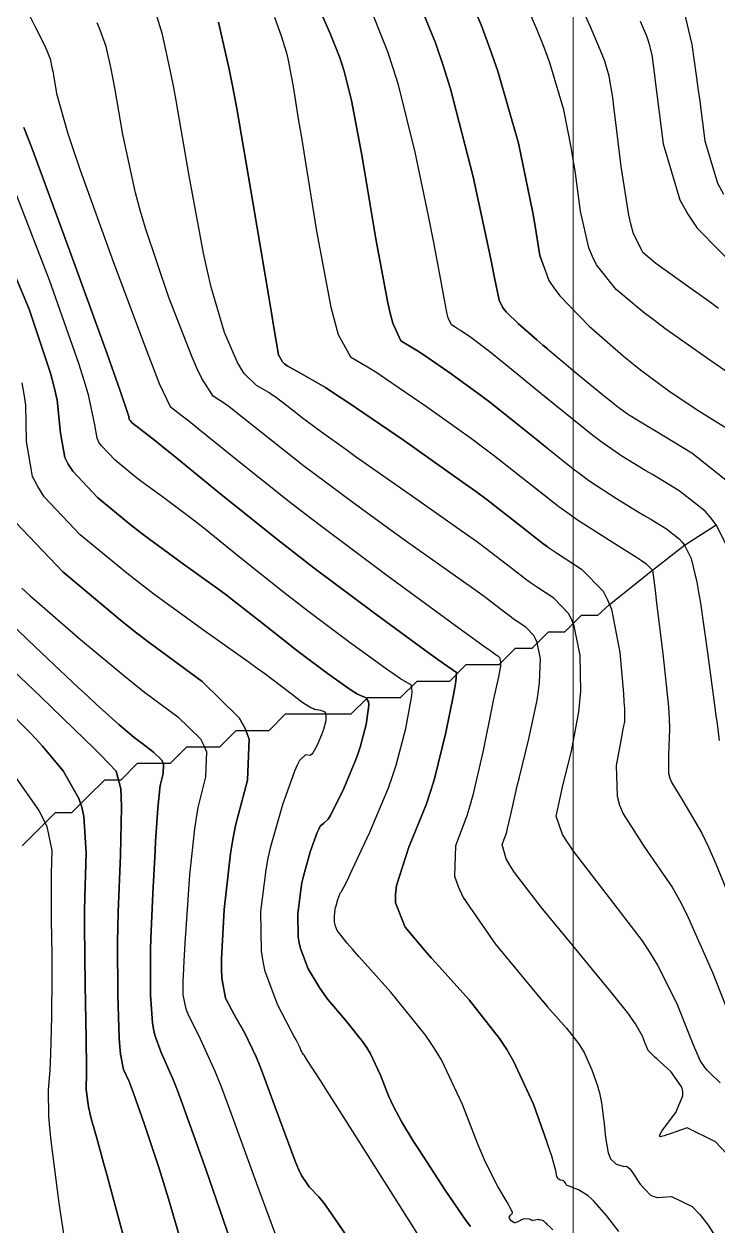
# Model space of a CAD drawing. Header units: metres. Extents: x 837117 to 838477, y 1189012 to 1191015.
# Drawn here: x 837843.1 to 837885.3, y 1189709.1 to 1189782.2 of the extents above; entities that cross this region are included whole.
import ezdxf

# ---------------------------------------------------------------- set-up
doc = ezdxf.new("R2010")
doc.units = ezdxf.units.M
doc.header["$LTSCALE"] = 0.3
doc.layers.add('COORD', color=7, linetype='Continuous', lineweight=20)
doc.layers.add('DRENAJE', color=5, linetype='Continuous', lineweight=25)
doc.layers.add('COTAS 10', color=1, linetype='Continuous')
doc.layers.add('COTAS INT', color=252, linetype='Continuous')

msp = doc.modelspace()

# ---------------------------------------------------------------- linework, layer by layer
at = {"layer": 'COORD'}
msp.add_line((837876.514, 1189013.872), (837876.514, 1191013.872), dxfattribs=at)
at = {"layer": 'COTAS 10'}
for points, elevation in [([(837874.923, 1189766.937), (837874.479, 1189768.141), (837874.181, 1189770.044), (837874.051, 1189770.746), (837873.9, 1189771.524), (837873.183, 1189774.969), (837871.936, 1189779.357), (837871.451, 1189780.731), (837870.905, 1189782.173), (837868.427, 1189787.955)], 1780), ([(837868.427, 1189787.955), (837870.905, 1189782.173), (837871.451, 1189780.731), (837871.936, 1189779.357), (837873.183, 1189774.969), (837873.9, 1189771.524), (837874.051, 1189770.746), (837874.181, 1189770.044), (837874.479, 1189768.141), (837875.039, 1189766.624), (837875.334, 1189766.166), (837875.69, 1189765.691), (837877.482, 1189763.836), (837879.558, 1189762.04), (837880.093, 1189761.602), (837880.611, 1189761.19), (837882.336, 1189759.916), (837883.999, 1189758.804), (837884.478, 1189758.494), (837884.964, 1189758.183), (837886.785, 1189757.051)], 1780), ([(837854.947, 1189782.328), (837855.585, 1189779.478), (837855.804, 1189778.352), (837856.042, 1189777.08), (837857.053, 1189771.272), (837857.977, 1189765.752), (837858.159, 1189764.663), (837858.309, 1189763.764), (837858.585, 1189762.102), (837858.826, 1189761.678), (837858.954, 1189761.56), (837859.108, 1189761.441), (837859.886, 1189761.007), (837861.439, 1189760.106), (837862.082, 1189759.692), (837862.818, 1189759.208), (837866.245, 1189756.866), (837869.765, 1189754.377), (837870.56, 1189753.8), (837871.277, 1189753.272), (837873.216, 1189751.77), (837874.669, 1189750.635), (837875.081, 1189750.338), (837875.495, 1189750.049), (837877.024, 1189749.068), (837878.327, 1189747.723), (837878.6, 1189747.205), (837878.833, 1189746.623), (837879.358, 1189743.997), (837879.567, 1189741.503), (837879.601, 1189741.006), (837879.626, 1189740.592), (837879.629, 1189739.794), (837879.512, 1189739.232), (837879.461, 1189738.967), (837879.401, 1189738.654), (837879.117, 1189737.13), (837879.178, 1189735.253), (837879.335, 1189734.718), (837879.554, 1189734.176), (837880.854, 1189732.162), (837882.523, 1189729.733), (837882.975, 1189728.929), (837883.422, 1189728.068), (837884.999, 1189724.484), (837886.307, 1189721.179)], 1770), ([(837874.923, 1189750.452), (837874.669, 1189750.635), (837873.216, 1189751.77), (837871.277, 1189753.272), (837870.56, 1189753.8), (837869.765, 1189754.377), (837866.245, 1189756.866), (837862.818, 1189759.208), (837862.082, 1189759.692), (837861.439, 1189760.106), (837859.886, 1189761.007), (837859.108, 1189761.441), (837858.954, 1189761.56), (837858.826, 1189761.678), (837858.585, 1189762.102), (837858.309, 1189763.764), (837858.159, 1189764.663), (837857.977, 1189765.752), (837857.053, 1189771.272), (837856.042, 1189777.08), (837855.804, 1189778.352), (837855.585, 1189779.478), (837854.947, 1189782.328)], 1770), ([(837874.923, 1189709.225), (837874.712, 1189709.428), (837874.486, 1189709.494), (837874.429, 1189709.501), (837874.374, 1189709.504), (837874.197, 1189709.477), (837874.061, 1189709.442), (837874.032, 1189709.44), (837874.008, 1189709.441), (837873.953, 1189709.475), (837873.892, 1189709.52), (837873.864, 1189709.529), (837873.831, 1189709.536), (837873.672, 1189709.551), (837873.479, 1189709.528), (837873.426, 1189709.512), (837873.372, 1189709.492), (837873.176, 1189709.385), (837872.989, 1189709.311), (837872.94, 1189709.311), (837872.893, 1189709.321), (837872.733, 1189709.43), (837872.635, 1189709.586), (837872.627, 1189709.624), (837872.626, 1189709.66), (837872.693, 1189709.773), (837872.786, 1189709.861), (837872.803, 1189709.882), (837872.816, 1189709.9), (837872.828, 1189709.954), (837872.683, 1189710.22), (837872.596, 1189710.373), (837872.489, 1189710.559), (837871.933, 1189711.519), (837871.183, 1189713.005), (837870.953, 1189713.524), (837870.713, 1189714.089), (837869.77, 1189716.515), (837868.492, 1189719.222), (837868.042, 1189719.964), (837867.55, 1189720.703), (837865.427, 1189723.343), (837863.469, 1189725.509), (837863.082, 1189725.949), (837862.761, 1189726.32), (837862.162, 1189727.083), (837862.038, 1189727.41), (837862.016, 1189727.506), (837862.001, 1189727.604), (837861.993, 1189727.978), (837862.042, 1189728.369), (837862.063, 1189728.478), (837862.087, 1189728.587), (837862.198, 1189728.984), (837862.312, 1189729.298), (837862.337, 1189729.355), (837862.359, 1189729.4), (837862.416, 1189729.452), (837862.703, 1189729.986), (837862.87, 1189730.334), (837863.076, 1189730.769), (837864.135, 1189733.064), (837865.269, 1189735.77), (837865.522, 1189736.466), (837865.747, 1189737.137), (837866.341, 1189739.365), (837866.646, 1189741.033), (837866.691, 1189741.351), (837866.718, 1189741.607), (837866.669, 1189742.011), (837866.011, 1189742.396), (837865.654, 1189742.64), (837865.22, 1189742.943), (837863.023, 1189744.532), (837860.357, 1189746.529), (837859.629, 1189747.09), (837858.905, 1189747.653), (837856.325, 1189749.717), (837854.036, 1189751.558), (837853.496, 1189751.982), (837852.996, 1189752.369), (837851.528, 1189753.457), (837850.353, 1189754.313), (837850.039, 1189754.554), (837849.729, 1189754.797), (837848.648, 1189755.686), (837847.818, 1189756.564), (837847.666, 1189756.799), (837847.549, 1189757.031), (837847.406, 1189757.837), (837847.034, 1189759.664), (837846.771, 1189760.538), (837846.439, 1189761.573), (837844.663, 1189766.64), (837842.642, 1189771.823)], 1760), ([(837875.276, 1189708.887), (837874.712, 1189709.428), (837874.486, 1189709.494), (837874.429, 1189709.501), (837874.374, 1189709.504), (837874.197, 1189709.477), (837874.061, 1189709.442), (837874.032, 1189709.44), (837874.008, 1189709.441), (837873.953, 1189709.475), (837873.892, 1189709.52), (837873.864, 1189709.529), (837873.831, 1189709.536), (837873.672, 1189709.551), (837873.479, 1189709.528), (837873.426, 1189709.512), (837873.372, 1189709.492), (837873.176, 1189709.385), (837872.989, 1189709.311), (837872.94, 1189709.311), (837872.893, 1189709.321), (837872.733, 1189709.43), (837872.635, 1189709.586), (837872.627, 1189709.624), (837872.626, 1189709.66), (837872.693, 1189709.773), (837872.786, 1189709.861), (837872.803, 1189709.882), (837872.816, 1189709.9), (837872.828, 1189709.954), (837872.683, 1189710.22), (837872.596, 1189710.373), (837872.489, 1189710.559), (837871.933, 1189711.519), (837871.183, 1189713.005), (837870.953, 1189713.524), (837870.713, 1189714.089), (837869.77, 1189716.515), (837868.492, 1189719.222), (837868.042, 1189719.964), (837867.55, 1189720.703), (837865.427, 1189723.343), (837863.469, 1189725.509), (837863.082, 1189725.949), (837862.761, 1189726.32), (837862.162, 1189727.083), (837862.038, 1189727.41), (837862.016, 1189727.506), (837862.001, 1189727.604), (837861.993, 1189727.978), (837862.042, 1189728.369), (837862.063, 1189728.478), (837862.087, 1189728.587), (837862.198, 1189728.984), (837862.312, 1189729.298), (837862.337, 1189729.355), (837862.359, 1189729.4), (837862.416, 1189729.452), (837862.703, 1189729.986), (837862.87, 1189730.334), (837863.076, 1189730.769), (837864.135, 1189733.064), (837865.269, 1189735.77), (837865.522, 1189736.466), (837865.747, 1189737.137), (837866.341, 1189739.365), (837866.646, 1189741.033), (837866.691, 1189741.351), (837866.718, 1189741.607), (837866.669, 1189742.011), (837866.011, 1189742.396), (837865.654, 1189742.64), (837865.22, 1189742.943), (837863.023, 1189744.532), (837860.357, 1189746.529), (837859.629, 1189747.09), (837858.905, 1189747.653), (837856.325, 1189749.717), (837854.036, 1189751.558), (837853.496, 1189751.982), (837852.996, 1189752.369), (837851.528, 1189753.457), (837850.353, 1189754.313), (837850.039, 1189754.554), (837849.729, 1189754.797), (837848.648, 1189755.686), (837847.818, 1189756.564), (837847.666, 1189756.799), (837847.549, 1189757.031), (837847.406, 1189757.837), (837847.034, 1189759.664), (837846.771, 1189760.538), (837846.439, 1189761.573), (837844.663, 1189766.64), (837842.642, 1189771.823)], 1760), ([(837841.168, 1189746.829), (837843.815, 1189744.318), (837846.401, 1189741.872), (837846.98, 1189741.331), (837847.5, 1189740.851), (837848.882, 1189739.61), (837849.809, 1189738.835), (837850.042, 1189738.648), (837850.265, 1189738.473), (837850.983, 1189737.939), (837851.47, 1189737.463), (837851.547, 1189737.324), (837851.6, 1189737.183), (837851.58, 1189736.647), (837851.416, 1189735.985), (837851.377, 1189735.763), (837851.342, 1189735.525), (837851.239, 1189734.528), (837851.143, 1189733.061), (837851.111, 1189732.527), (837851.078, 1189731.937), (837850.94, 1189729.345), (837850.825, 1189726.6), (837850.806, 1189725.914), (837850.793, 1189725.259), (837850.791, 1189723.162), (837850.913, 1189721.478), (837850.978, 1189721.085), (837851.056, 1189720.723), (837851.448, 1189719.678), (837852.16, 1189718.069), (837852.439, 1189717.352), (837852.754, 1189716.517), (837854.19, 1189712.517), (837855.647, 1189708.28)], 1750), ([(837855.647, 1189708.28), (837854.19, 1189712.517), (837852.754, 1189716.517), (837852.439, 1189717.352), (837852.16, 1189718.069), (837851.448, 1189719.678), (837851.056, 1189720.723), (837850.978, 1189721.085), (837850.913, 1189721.478), (837850.791, 1189723.162), (837850.793, 1189725.259), (837850.806, 1189725.914), (837850.825, 1189726.6), (837850.94, 1189729.345), (837851.078, 1189731.937), (837851.111, 1189732.527), (837851.143, 1189733.061), (837851.239, 1189734.528), (837851.342, 1189735.525), (837851.377, 1189735.763), (837851.416, 1189735.985), (837851.58, 1189736.647), (837851.6, 1189737.183), (837851.547, 1189737.324), (837851.47, 1189737.463), (837850.983, 1189737.939), (837850.265, 1189738.473), (837850.042, 1189738.648), (837849.809, 1189738.835), (837848.882, 1189739.61), (837847.5, 1189740.851), (837846.98, 1189741.331), (837846.401, 1189741.872), (837843.815, 1189744.318), (837841.168, 1189746.829)], 1750)]:
    msp.add_lwpolyline(points, dxfattribs=dict(at, elevation=elevation))
at = {"layer": 'COTAS INT'}
for points, elevation in [([(837874.923, 1189762.481), (837874.674, 1189762.692), (837874.293, 1189763.017), (837873.189, 1189763.981), (837872.464, 1189764.69), (837872.323, 1189764.855), (837872.207, 1189765.005), (837872.001, 1189765.433), (837871.735, 1189766.788), (837871.581, 1189767.523), (837871.393, 1189768.414), (837870.423, 1189772.932), (837869.048, 1189778.281), (837868.603, 1189779.696), (837868.131, 1189781.082), (837866.198, 1189785.851)], 1778), ([(837866.198, 1189785.851), (837868.131, 1189781.082), (837868.603, 1189779.696), (837869.048, 1189778.281), (837870.423, 1189772.932), (837871.393, 1189768.414), (837871.581, 1189767.523), (837871.735, 1189766.788), (837872.001, 1189765.433), (837872.207, 1189765.005), (837872.323, 1189764.855), (837872.464, 1189764.69), (837873.189, 1189763.981), (837874.293, 1189763.017), (837874.674, 1189762.692), (837875.088, 1189762.341), (837876.852, 1189760.867), (837878.508, 1189759.51), (837878.854, 1189759.234), (837879.15, 1189759), (837879.809, 1189758.516), (837880.616, 1189758.027), (837881.005, 1189757.791), (837881.466, 1189757.511), (837883.729, 1189756.134), (837886.111, 1189754.251)], 1778), ([(837874.923, 1189780.304), (837874.722, 1189780.848), (837874.305, 1189781.904), (837872.352, 1189786.384)], 1782), ([(837887.412, 1189759.994), (837884.826, 1189761.78), (837882.095, 1189763.71), (837881.452, 1189764.187), (837880.859, 1189764.64), (837879.126, 1189766.068), (837877.935, 1189767.572), (837877.683, 1189768.072), (837877.465, 1189768.608), (837876.957, 1189770.848), (837876.627, 1189773.3), (837876.52, 1189773.969), (837876.407, 1189774.635), (837875.943, 1189777.006), (837875.084, 1189779.87), (837874.722, 1189780.848), (837874.305, 1189781.904), (837872.352, 1189786.384)], 1782), ([(837885.353, 1189764.913), (837884.868, 1189765.275), (837883.329, 1189766.375), (837882.103, 1189767.242), (837881.815, 1189767.456), (837881.548, 1189767.659), (837880.77, 1189768.301), (837880.18, 1189769.452), (837880.032, 1189769.978), (837879.89, 1189770.592), (837879.435, 1189773.556), (837879.073, 1189776.555), (837878.989, 1189777.192), (837878.914, 1189777.745), (837878.703, 1189779.043), (837878.428, 1189779.959), (837878.312, 1189780.271), (837878.179, 1189780.609), (837877.555, 1189782.041), (837876.44, 1189784.52)], 1784), ([(837874.923, 1189759.44), (837874.772, 1189759.563), (837872.408, 1189761.502), (837871.893, 1189761.917), (837871.437, 1189762.279), (837870.295, 1189763.146), (837869.658, 1189763.581), (837869.521, 1189763.671), (837869.402, 1189763.748), (837869.113, 1189763.916), (837868.911, 1189764.353), (837868.846, 1189764.599), (837868.777, 1189764.901), (837868.495, 1189766.442), (837868.063, 1189768.822), (837867.899, 1189769.651), (837867.717, 1189770.555), (837866.899, 1189774.433), (837865.876, 1189778.513), (837865.565, 1189779.545), (837865.241, 1189780.533), (837863.968, 1189783.746)], 1776), ([(837886.059, 1189750.076), (837885.202, 1189751.771), (837884.884, 1189752.189), (837884.53, 1189752.584), (837882.959, 1189753.826), (837881.329, 1189754.817), (837880.939, 1189755.053), (837880.574, 1189755.274), (837879.476, 1189755.936), (837878.191, 1189756.831), (837877.709, 1189757.198), (837877.171, 1189757.617), (837874.772, 1189759.563), (837872.408, 1189761.502), (837871.893, 1189761.917), (837871.437, 1189762.279), (837870.295, 1189763.146), (837869.658, 1189763.581), (837869.521, 1189763.671), (837869.402, 1189763.748), (837869.113, 1189763.916), (837868.911, 1189764.353), (837868.846, 1189764.599), (837868.777, 1189764.901), (837868.495, 1189766.442), (837868.063, 1189768.822), (837867.899, 1189769.651), (837867.717, 1189770.555), (837866.899, 1189774.433), (837865.876, 1189778.513), (837865.565, 1189779.545), (837865.241, 1189780.533), (837863.968, 1189783.746)], 1776), ([(837843.286, 1189783.067), (837843.81, 1189782.017), (837844.309, 1189781.016), (837844.413, 1189780.797), (837844.501, 1189780.601), (837844.692, 1189780.102), (837844.809, 1189779.574), (837844.85, 1189779.36), (837844.895, 1189779.117), (837845.09, 1189777.996), (837845.754, 1189775.62), (837846.094, 1189774.587), (837846.503, 1189773.39), (837848.546, 1189767.709), (837850.588, 1189762.264), (837850.995, 1189761.215), (837851.334, 1189760.365), (837851.99, 1189758.956), (837852.734, 1189758.396), (837853.129, 1189758.083), (837853.606, 1189757.701), (837856.011, 1189755.748), (837859.206, 1189753.208), (837860.181, 1189752.455), (837861.195, 1189751.681), (837865.183, 1189748.707), (837868.667, 1189746.153), (837869.363, 1189745.644), (837869.943, 1189745.221), (837871.066, 1189744.408), (837871.378, 1189744.188), (837871.446, 1189744.139), (837871.506, 1189744.095), (837871.659, 1189743.977), (837871.763, 1189743.897), (837871.792, 1189743.875), (837871.822, 1189743.855), (837871.931, 1189743.785), (837872.023, 1189743.689), (837872.043, 1189743.652), (837872.059, 1189743.611), (837872.097, 1189743.424), (837872.088, 1189743.152), (837872.076, 1189743.058), (837872.059, 1189742.955), (837871.964, 1189742.512), (837871.746, 1189741.524), (837871.652, 1189741.076), (837871.543, 1189740.554), (837871.03, 1189738.039), (837870.404, 1189735.321), (837870.224, 1189734.67), (837870.041, 1189734.063), (837869.357, 1189732.24), (837869.299, 1189730.392), (837869.51, 1189729.77), (837869.819, 1189729.099), (837871.759, 1189726.28), (837873.996, 1189723.586), (837874.493, 1189722.995), (837874.923, 1189722.488)], 1764), ([(837843.286, 1189783.067), (837843.81, 1189782.017), (837844.309, 1189781.016), (837844.413, 1189780.797), (837844.501, 1189780.601), (837844.692, 1189780.102), (837844.809, 1189779.574), (837844.85, 1189779.36), (837844.895, 1189779.117), (837845.09, 1189777.996), (837845.754, 1189775.62), (837846.094, 1189774.587), (837846.503, 1189773.39), (837848.546, 1189767.709), (837850.588, 1189762.264), (837850.995, 1189761.215), (837851.334, 1189760.365), (837851.99, 1189758.956), (837852.734, 1189758.396), (837853.129, 1189758.083), (837853.606, 1189757.701), (837856.011, 1189755.748), (837859.206, 1189753.208), (837860.181, 1189752.455), (837861.195, 1189751.681), (837865.183, 1189748.707), (837868.667, 1189746.153), (837869.363, 1189745.644), (837869.943, 1189745.221), (837871.066, 1189744.408), (837871.378, 1189744.188), (837871.446, 1189744.139), (837871.506, 1189744.095), (837871.659, 1189743.977), (837871.763, 1189743.897), (837871.792, 1189743.875), (837871.822, 1189743.855), (837871.931, 1189743.785), (837872.023, 1189743.689), (837872.043, 1189743.652), (837872.059, 1189743.611), (837872.097, 1189743.424), (837872.088, 1189743.152), (837872.076, 1189743.058), (837872.059, 1189742.955), (837871.964, 1189742.512), (837871.746, 1189741.524), (837871.652, 1189741.076), (837871.543, 1189740.554), (837871.03, 1189738.039), (837870.404, 1189735.321), (837870.224, 1189734.67), (837870.041, 1189734.063), (837869.357, 1189732.24), (837869.299, 1189730.392), (837869.51, 1189729.77), (837869.819, 1189729.099), (837871.759, 1189726.28), (837873.996, 1189723.586), (837874.493, 1189722.995), (837874.937, 1189722.472), (837876.1, 1189721.14), (837876.835, 1189720.21), (837877.01, 1189719.939), (837877.172, 1189719.663), (837877.653, 1189718.616), (837877.987, 1189717.648), (837878.056, 1189717.42), (837878.115, 1189717.21), (837878.243, 1189716.6), (837878.317, 1189715.978), (837878.341, 1189715.761), (837878.367, 1189715.524), (837878.473, 1189714.508), (837878.645, 1189713.562), (837878.711, 1189713.37), (837878.787, 1189713.207), (837879.127, 1189712.873), (837879.463, 1189712.77), (837879.534, 1189712.754), (837879.597, 1189712.744), (837879.747, 1189712.751), (837879.93, 1189712.61), (837880.014, 1189712.506), (837880.112, 1189712.373), (837880.585, 1189711.66), (837881.222, 1189711), (837881.424, 1189710.902), (837881.637, 1189710.84), (837882.498, 1189710.919), (837883.748, 1189710.305), (837884.206, 1189709.806), (837884.714, 1189709.165), (837886.951, 1189705.661)], 1764), ([(837883.243, 1189783.031), (837883.726, 1189780.982), (837884.018, 1189778.947), (837884.103, 1189778.324), (837884.189, 1189777.676), (837884.516, 1189775.123), (837885.285, 1189772.542), (837885.651, 1189771.877)], 1788), ([(837874.923, 1189728.071), (837874.567, 1189728.503), (837872.941, 1189730.621), (837872.65, 1189731.066), (837872.427, 1189731.451), (837872.198, 1189732.329), (837872.411, 1189732.899), (837872.469, 1189733.089), (837872.525, 1189733.293), (837872.721, 1189734.143), (837873.003, 1189735.42), (837873.114, 1189735.892), (837873.239, 1189736.416), (837873.807, 1189738.74), (837874.318, 1189741.106), (837874.407, 1189741.657), (837874.472, 1189742.163), (837874.517, 1189743.615), (837874.317, 1189744.615), (837874.228, 1189744.836), (837874.125, 1189745.034), (837873.628, 1189745.546), (837873.046, 1189745.92), (837872.888, 1189746.03), (837872.732, 1189746.143), (837872.178, 1189746.575), (837871.36, 1189747.202), (837871.037, 1189747.439), (837870.672, 1189747.702), (837869.004, 1189748.877), (837866.931, 1189750.34), (837866.311, 1189750.784), (837865.67, 1189751.245), (837863.19, 1189753.05), (837860.735, 1189754.881), (837860.111, 1189755.357), (837859.512, 1189755.82), (837857.545, 1189757.384), (837855.997, 1189758.622), (837855.66, 1189758.88), (837855.363, 1189759.101), (837854.622, 1189759.595), (837853.916, 1189760.668), (837853.64, 1189761.255), (837853.33, 1189761.967), (837851.921, 1189765.583), (837850.497, 1189769.801), (837850.177, 1189770.893), (837849.889, 1189771.951), (837849.121, 1189775.497), (837848.627, 1189778.343), (837848.512, 1189778.96), (837848.408, 1189779.502), (837848.11, 1189780.844), (837847.725, 1189781.916), (837847.565, 1189782.289)], 1766), ([(837885.809, 1189713.542), (837885.176, 1189714.231), (837883.449, 1189715.078), (837882.413, 1189714.728), (837882.214, 1189714.662), (837882.054, 1189714.61), (837881.798, 1189714.531), (837881.792, 1189714.538), (837881.791, 1189714.539), (837881.789, 1189714.54), (837881.784, 1189714.54), (837881.779, 1189714.551), (837881.777, 1189714.56), (837881.775, 1189714.57), (837881.768, 1189714.626), (837881.914, 1189714.883), (837882.009, 1189715.021), (837882.128, 1189715.187), (837882.753, 1189716.026), (837883.179, 1189717.03), (837883.172, 1189717.301), (837883.112, 1189717.568), (837882.443, 1189718.503), (837881.612, 1189719.257), (837881.449, 1189719.409), (837881.316, 1189719.537), (837881.076, 1189719.794), (837880.993, 1189719.984), (837880.957, 1189720.07), (837880.917, 1189720.17), (837880.726, 1189720.652), (837880.298, 1189721.413), (837880.108, 1189721.69), (837879.887, 1189721.996), (837878.828, 1189723.338), (837877.406, 1189725.06), (837876.482, 1189726.18), (837874.567, 1189728.503), (837872.941, 1189730.621), (837872.65, 1189731.066), (837872.427, 1189731.451), (837872.198, 1189732.329), (837872.411, 1189732.899), (837872.469, 1189733.089), (837872.525, 1189733.293), (837872.721, 1189734.143), (837873.003, 1189735.42), (837873.114, 1189735.892), (837873.239, 1189736.416), (837873.807, 1189738.74), (837874.318, 1189741.106), (837874.407, 1189741.657), (837874.472, 1189742.163), (837874.517, 1189743.615), (837874.317, 1189744.615), (837874.228, 1189744.836), (837874.125, 1189745.034), (837873.628, 1189745.546), (837873.046, 1189745.92), (837872.888, 1189746.03), (837872.732, 1189746.143), (837872.178, 1189746.575), (837871.36, 1189747.202), (837871.037, 1189747.439), (837870.672, 1189747.702), (837869.004, 1189748.877), (837866.931, 1189750.34), (837866.311, 1189750.784), (837865.67, 1189751.245), (837863.19, 1189753.05), (837860.735, 1189754.881), (837860.111, 1189755.357), (837859.512, 1189755.82), (837857.545, 1189757.384), (837855.997, 1189758.622), (837855.66, 1189758.88), (837855.363, 1189759.101), (837854.622, 1189759.595), (837853.916, 1189760.668), (837853.64, 1189761.255), (837853.33, 1189761.967), (837851.921, 1189765.583), (837850.497, 1189769.801), (837850.177, 1189770.893), (837849.889, 1189771.951), (837849.121, 1189775.497), (837848.627, 1189778.343), (837848.512, 1189778.96), (837848.408, 1189779.502), (837848.11, 1189780.844), (837847.725, 1189781.916), (837847.565, 1189782.289)], 1766), ([(837874.923, 1189747.565), (837874.271, 1189747.984), (837873.984, 1189748.184), (837873.701, 1189748.389), (837872.697, 1189749.173), (837871.214, 1189750.31), (837870.628, 1189750.738), (837869.966, 1189751.215), (837866.942, 1189753.347), (837863.919, 1189755.458), (837863.258, 1189755.923), (837862.673, 1189756.336), (837861.196, 1189757.394), (837860.276, 1189758.08), (837860.042, 1189758.259), (837859.817, 1189758.433), (837859.08, 1189759.019), (837858.387, 1189759.542), (837858.19, 1189759.676), (837857.991, 1189759.806), (837857.255, 1189760.235), (837856.498, 1189760.971), (837856.286, 1189761.294), (837856.073, 1189761.67), (837855.295, 1189763.456), (837854.49, 1189766.212), (837854.259, 1189767.198), (837854.025, 1189768.281), (837853.152, 1189772.998), (837852.358, 1189777.569), (837852.175, 1189778.559), (837852.006, 1189779.431), (837851.528, 1189781.586), (837851.123, 1189782.893)], 1768), ([(837885.462, 1189717.827), (837884.811, 1189718.45), (837884.67, 1189718.602), (837884.546, 1189718.745), (837884.241, 1189719.187), (837883.912, 1189719.939), (837883.773, 1189720.277), (837883.613, 1189720.672), (837882.863, 1189722.568), (837881.659, 1189724.984), (837881.213, 1189725.707), (837880.719, 1189726.453), (837878.527, 1189729.342), (837876.532, 1189731.913), (837876.162, 1189732.459), (837875.87, 1189732.934), (837875.475, 1189734.049), (837875.69, 1189735.049), (837875.783, 1189735.45), (837875.891, 1189735.906), (837876.404, 1189738.001), (837876.855, 1189740.38), (837876.925, 1189741.015), (837876.971, 1189741.639), (837876.938, 1189743.806), (837876.575, 1189745.619), (837876.414, 1189746.021), (837876.226, 1189746.378), (837875.326, 1189747.307), (837874.271, 1189747.984), (837873.984, 1189748.184), (837873.701, 1189748.389), (837872.697, 1189749.173), (837871.214, 1189750.31), (837870.628, 1189750.738), (837869.966, 1189751.215), (837866.942, 1189753.347), (837863.919, 1189755.458), (837863.258, 1189755.923), (837862.673, 1189756.336), (837861.196, 1189757.394), (837860.276, 1189758.08), (837860.042, 1189758.259), (837859.817, 1189758.433), (837859.08, 1189759.019), (837858.387, 1189759.542), (837858.19, 1189759.676), (837857.991, 1189759.806), (837857.255, 1189760.235), (837856.498, 1189760.971), (837856.286, 1189761.294), (837856.073, 1189761.67), (837855.295, 1189763.456), (837854.49, 1189766.212), (837854.259, 1189767.198), (837854.025, 1189768.281), (837853.152, 1189772.998), (837852.358, 1189777.569), (837852.175, 1189778.559), (837852.006, 1189779.431), (837851.528, 1189781.586), (837851.123, 1189782.893)], 1768), ([(837858.351, 1189782.639), (837858.563, 1189782.018), (837858.74, 1189781.499), (837859.077, 1189780.463), (837859.199, 1189779.922), (837859.24, 1189779.714), (837859.284, 1189779.48), (837859.469, 1189778.426), (837859.813, 1189776.335), (837859.958, 1189775.448), (837860.124, 1189774.427), (837860.903, 1189769.626), (837861.778, 1189765.002), (837862.005, 1189764.092), (837862.225, 1189763.343), (837862.961, 1189761.977), (837864.093, 1189761.32), (837864.562, 1189761.019), (837865.098, 1189760.666), (837867.595, 1189758.959), (837870.323, 1189757.011), (837871.004, 1189756.506), (837871.654, 1189756.016), (837873.735, 1189754.368), (837875.638, 1189752.881), (837876.177, 1189752.493), (837876.72, 1189752.114), (837878.722, 1189750.828), (837880.362, 1189749.804), (837880.677, 1189749.59), (837880.931, 1189749.407), (837881.345, 1189748.995), (837881.452, 1189748.087), (837881.512, 1189747.591), (837881.586, 1189746.988), (837881.965, 1189743.928), (837882.301, 1189740.698), (837882.348, 1189739.987), (837882.375, 1189739.357), (837882.305, 1189737.746), (837882.317, 1189736.66), (837882.395, 1189736.36), (837882.507, 1189736.06), (837883.182, 1189734.982), (837884.328, 1189733.012), (837884.737, 1189732.15), (837885.185, 1189731.151), (837887.136, 1189726.401)], 1772), ([(837858.351, 1189782.639), (837858.563, 1189782.018), (837858.74, 1189781.499), (837859.077, 1189780.463), (837859.199, 1189779.922), (837859.24, 1189779.714), (837859.284, 1189779.48), (837859.469, 1189778.426), (837859.813, 1189776.335), (837859.958, 1189775.448), (837860.124, 1189774.427), (837860.903, 1189769.626), (837861.778, 1189765.002), (837862.005, 1189764.092), (837862.225, 1189763.343), (837862.961, 1189761.977), (837864.093, 1189761.32), (837864.562, 1189761.019), (837865.098, 1189760.666), (837867.595, 1189758.959), (837870.323, 1189757.011), (837871.004, 1189756.506), (837871.654, 1189756.016), (837873.735, 1189754.368), (837874.923, 1189753.439)], 1772), ([(837874.923, 1189756.431), (837874.253, 1189756.965), (837872.031, 1189758.759), (837871.449, 1189759.212), (837870.88, 1189759.645), (837868.945, 1189761.052), (837867.378, 1189762.123), (837867.042, 1189762.345), (837866.747, 1189762.534), (837866.037, 1189762.946), (837865.54, 1189764.021), (837865.38, 1189764.628), (837865.21, 1189765.369), (837864.516, 1189769.161), (837863.827, 1189773.289), (837863.66, 1189774.241), (837863.503, 1189775.11), (837863.023, 1189777.56), (837862.575, 1189779.349), (837862.439, 1189779.8), (837862.297, 1189780.234), (837861.739, 1189781.642), (837861.207, 1189782.846)], 1774), ([(837861.207, 1189782.846), (837861.739, 1189781.642), (837862.297, 1189780.234), (837862.439, 1189779.8), (837862.575, 1189779.349), (837863.023, 1189777.56), (837863.503, 1189775.11), (837863.66, 1189774.241), (837863.827, 1189773.289), (837864.516, 1189769.161), (837865.21, 1189765.369), (837865.38, 1189764.628), (837865.54, 1189764.021), (837866.037, 1189762.946), (837866.747, 1189762.534), (837867.042, 1189762.345), (837867.378, 1189762.123), (837868.945, 1189761.052), (837870.88, 1189759.645), (837871.449, 1189759.212), (837872.031, 1189758.759), (837874.253, 1189756.965), (837876.412, 1189755.245), (837876.954, 1189754.839), (837877.472, 1189754.462), (837879.144, 1189753.356), (837880.533, 1189752.52), (837880.872, 1189752.316), (837881.193, 1189752.122), (837882.189, 1189751.518), (837882.949, 1189750.918), (837883.119, 1189750.727), (837883.273, 1189750.525), (837883.687, 1189749.706), (837884.028, 1189748.265), (837884.135, 1189747.672), (837884.248, 1189746.994), (837884.706, 1189743.841), (837885.112, 1189740.789), (837885.194, 1189740.175), (837885.262, 1189739.661), (837885.396, 1189738.637)], 1774), ([(837880.583, 1189782.402), (837880.97, 1189781.497), (837881.052, 1189781.269), (837881.123, 1189781.05), (837881.291, 1189780.34), (837881.456, 1189779.118), (837881.526, 1189778.576), (837881.606, 1189777.946), (837881.984, 1189774.936), (837882.998, 1189771.535), (837883.479, 1189770.658), (837884.048, 1189769.81), (837886.826, 1189766.979)], 1786), ([(837843.104, 1189775.923), (837843.574, 1189774.692), (837845.901, 1189768.403), (837848.166, 1189762.156), (837848.597, 1189760.952), (837848.942, 1189759.975), (837849.483, 1189758.346), (837849.509, 1189758.197), (837849.531, 1189758.155), (837849.558, 1189758.112), (837849.711, 1189757.951), (837849.909, 1189757.787), (837849.966, 1189757.743), (837850.024, 1189757.698), (837850.24, 1189757.541), (837851.119, 1189756.843), (837851.596, 1189756.458), (837852.173, 1189755.99), (837855.098, 1189753.606), (837858.721, 1189750.709), (837859.737, 1189749.918), (837860.76, 1189749.131), (837864.503, 1189746.326), (837867.557, 1189744.095), (837868.146, 1189743.669), (837868.624, 1189743.327), (837869.421, 1189742.785), (837869.364, 1189742.224), (837869.303, 1189741.87), (837869.223, 1189741.429), (837868.77, 1189739.122), (837868.072, 1189736.307), (837867.837, 1189735.547), (837867.583, 1189734.796), (837866.517, 1189732.15), (837865.761, 1189729.829), (837865.703, 1189729.281), (837865.711, 1189728.775), (837866.286, 1189727.289), (837867.494, 1189725.871), (837867.902, 1189725.407), (837868.341, 1189724.912), (837870.19, 1189722.868), (837872.039, 1189720.528), (837872.479, 1189719.847), (837872.887, 1189719.151), (837874.097, 1189716.519), (837874.916, 1189714.242), (837874.923, 1189714.22)], 1762), ([(837879.294, 1189708.786), (837878.547, 1189709.755), (837877.792, 1189710.616), (837877.603, 1189710.798), (837877.422, 1189710.955), (837876.843, 1189711.321), (837876.418, 1189711.486), (837876.335, 1189711.516), (837876.267, 1189711.541), (837876.148, 1189711.575), (837876.123, 1189711.582), (837876.116, 1189711.589), (837876.108, 1189711.598), (837876.075, 1189711.65), (837876.04, 1189711.715), (837876.03, 1189711.732), (837876.02, 1189711.75), (837875.983, 1189711.811), (837875.921, 1189711.862), (837875.895, 1189711.873), (837875.865, 1189711.882), (837875.728, 1189711.905), (837875.587, 1189712.001), (837875.556, 1189712.057), (837875.527, 1189712.126), (837875.451, 1189712.48), (837875.21, 1189713.366), (837875.077, 1189713.769), (837874.916, 1189714.242), (837874.097, 1189716.519), (837872.887, 1189719.151), (837872.479, 1189719.847), (837872.039, 1189720.528), (837870.19, 1189722.868), (837868.341, 1189724.912), (837867.902, 1189725.407), (837867.494, 1189725.871), (837866.286, 1189727.289), (837865.711, 1189728.775), (837865.703, 1189729.281), (837865.761, 1189729.829), (837866.517, 1189732.15), (837867.583, 1189734.796), (837867.837, 1189735.547), (837868.072, 1189736.307), (837868.77, 1189739.122), (837869.223, 1189741.429), (837869.303, 1189741.87), (837869.364, 1189742.224), (837869.421, 1189742.785), (837868.624, 1189743.327), (837868.146, 1189743.669), (837867.557, 1189744.095), (837864.503, 1189746.326), (837860.76, 1189749.131), (837859.737, 1189749.918), (837858.721, 1189750.709), (837855.098, 1189753.606), (837852.173, 1189755.99), (837851.596, 1189756.458), (837851.119, 1189756.843), (837850.24, 1189757.541), (837850.024, 1189757.698), (837849.966, 1189757.743), (837849.909, 1189757.787), (837849.711, 1189757.951), (837849.558, 1189758.112), (837849.531, 1189758.155), (837849.509, 1189758.197), (837849.483, 1189758.346), (837848.942, 1189759.975), (837848.597, 1189760.952), (837848.166, 1189762.156), (837845.901, 1189768.403), (837843.574, 1189774.692), (837843.104, 1189775.923)], 1762), ([(837841.709, 1189768.954), (837843.424, 1189764.876), (837844.712, 1189760.989), (837844.945, 1189760.125), (837845.125, 1189759.352), (837845.33, 1189757.329), (837845.588, 1189755.864), (837845.802, 1189755.443), (837846.077, 1189755.017), (837847.584, 1189753.422), (837849.548, 1189751.806), (837850.111, 1189751.366), (837850.682, 1189750.928), (837852.815, 1189749.373), (837854.873, 1189747.896), (837855.396, 1189747.507), (837855.899, 1189747.127), (837857.551, 1189745.827), (837859.089, 1189744.597), (837859.52, 1189744.261), (837859.954, 1189743.927), (837861.543, 1189742.737), (837862.883, 1189741.791), (837863.161, 1189741.61), (837863.398, 1189741.465), (837863.917, 1189741.238), (837864.071, 1189740.99), (837864.078, 1189740.833), (837864.07, 1189740.637), (837863.911, 1189739.608), (837863.545, 1189738.234), (837863.406, 1189737.82), (837863.25, 1189737.391), (837862.551, 1189735.721), (837861.874, 1189734.326), (837861.732, 1189734.07), (837861.61, 1189733.87), (837861.336, 1189733.621), (837861.124, 1189733.426), (837861.041, 1189733.26), (837860.947, 1189733.046), (837860.522, 1189731.871), (837860.105, 1189730.387), (837860.016, 1189729.979), (837859.938, 1189729.572), (837859.753, 1189728.11), (837859.784, 1189726.712), (837859.842, 1189726.345), (837859.921, 1189725.986), (837860.387, 1189724.763), (837861.104, 1189723.575), (837861.341, 1189723.237), (837861.596, 1189722.897), (837862.658, 1189721.637), (837863.698, 1189720.344), (837863.939, 1189719.983), (837864.159, 1189719.619), (837864.785, 1189718.293), (837865.284, 1189717.042), (837865.424, 1189716.725), (837865.566, 1189716.422), (837866.084, 1189715.435), (837866.807, 1189714.252), (837867.078, 1189713.824), (837867.38, 1189713.354), (837868.723, 1189711.294), (837870.003, 1189709.427), (837870.265, 1189709.077)], 1758), ([(837870.265, 1189709.077), (837870.003, 1189709.427), (837868.723, 1189711.294), (837867.38, 1189713.354), (837867.078, 1189713.824), (837866.807, 1189714.252), (837866.084, 1189715.435), (837865.566, 1189716.422), (837865.424, 1189716.725), (837865.284, 1189717.042), (837864.785, 1189718.293), (837864.159, 1189719.619), (837863.939, 1189719.983), (837863.698, 1189720.344), (837862.658, 1189721.637), (837861.596, 1189722.897), (837861.341, 1189723.237), (837861.104, 1189723.575), (837860.387, 1189724.763), (837859.921, 1189725.986), (837859.842, 1189726.345), (837859.784, 1189726.712), (837859.753, 1189728.11), (837859.938, 1189729.572), (837860.016, 1189729.979), (837860.105, 1189730.387), (837860.522, 1189731.871), (837860.947, 1189733.046), (837861.041, 1189733.26), (837861.124, 1189733.426), (837861.336, 1189733.621), (837861.61, 1189733.87), (837861.732, 1189734.07), (837861.874, 1189734.326), (837862.551, 1189735.721), (837863.25, 1189737.391), (837863.406, 1189737.82), (837863.545, 1189738.234), (837863.911, 1189739.608), (837864.07, 1189740.637), (837864.078, 1189740.833), (837864.071, 1189740.99), (837863.917, 1189741.238), (837863.398, 1189741.465), (837863.161, 1189741.61), (837862.883, 1189741.791), (837861.543, 1189742.737), (837859.954, 1189743.927), (837859.52, 1189744.261), (837859.089, 1189744.597), (837857.551, 1189745.827), (837855.899, 1189747.127), (837855.396, 1189747.507), (837854.873, 1189747.896), (837852.815, 1189749.373), (837850.682, 1189750.928), (837850.111, 1189751.366), (837849.548, 1189751.806), (837847.584, 1189753.422), (837846.077, 1189755.017), (837845.802, 1189755.443), (837845.588, 1189755.864), (837845.33, 1189757.329), (837845.125, 1189759.352), (837844.945, 1189760.125), (837844.712, 1189760.989), (837843.424, 1189764.876), (837841.709, 1189768.954)], 1758), ([(837867.029, 1189708.679), (837864.557, 1189712.583), (837862.048, 1189716.533), (837861.549, 1189717.318), (837861.134, 1189717.969), (837860.34, 1189719.205), (837860.144, 1189719.498), (837860.105, 1189719.554), (837860.074, 1189719.599), (837860.017, 1189719.673), (837859.999, 1189719.699), (837859.992, 1189719.714), (837859.985, 1189719.733), (837859.949, 1189719.83), (837859.911, 1189719.933), (837859.902, 1189719.956), (837859.893, 1189719.977), (837859.867, 1189720.032), (837859.652, 1189720.443), (837859.524, 1189720.688), (837859.367, 1189720.989), (837858.555, 1189722.553), (837857.784, 1189724.602), (837857.653, 1189725.21), (837857.559, 1189725.836), (837857.514, 1189728.242), (837857.834, 1189730.775), (837857.968, 1189731.48), (837858.123, 1189732.188), (837858.847, 1189734.758), (837859.582, 1189736.795), (837859.744, 1189737.165), (837859.888, 1189737.452), (837860.257, 1189737.791), (837860.518, 1189737.754), (837860.594, 1189737.805), (837860.672, 1189737.882), (837860.966, 1189738.379), (837861.231, 1189739.011), (837861.291, 1189739.174), (837861.343, 1189739.331), (837861.482, 1189739.852), (837861.493, 1189740.241), (837861.465, 1189740.314), (837861.424, 1189740.373), (837861.165, 1189740.464), (837860.785, 1189740.535), (837860.668, 1189740.581), (837860.546, 1189740.638), (837860.063, 1189740.942), (837859.551, 1189741.326), (837859.412, 1189741.433), (837859.273, 1189741.542), (837858.777, 1189741.938), (837857.763, 1189742.695), (837857.296, 1189743.031), (837856.749, 1189743.422), (837854.103, 1189745.289), (837851.012, 1189747.543), (837850.183, 1189748.177), (837849.367, 1189748.816), (837846.521, 1189751.158), (837844.336, 1189753.469), (837843.938, 1189754.088), (837843.628, 1189754.697), (837843.254, 1189756.821), (837843.216, 1189759.041), (837843.12, 1189759.711), (837842.985, 1189760.405)], 1756), ([(837867.029, 1189708.679), (837864.557, 1189712.583), (837862.048, 1189716.533), (837861.549, 1189717.318), (837861.134, 1189717.969), (837860.34, 1189719.205), (837860.144, 1189719.498), (837860.105, 1189719.554), (837860.074, 1189719.599), (837860.017, 1189719.673), (837859.999, 1189719.699), (837859.992, 1189719.714), (837859.985, 1189719.733), (837859.949, 1189719.83), (837859.911, 1189719.933), (837859.902, 1189719.956), (837859.893, 1189719.977), (837859.867, 1189720.032), (837859.652, 1189720.443), (837859.524, 1189720.688), (837859.367, 1189720.989), (837858.555, 1189722.553), (837857.784, 1189724.602), (837857.653, 1189725.21), (837857.559, 1189725.836), (837857.514, 1189728.242), (837857.834, 1189730.775), (837857.968, 1189731.48), (837858.123, 1189732.188), (837858.847, 1189734.758), (837859.582, 1189736.795), (837859.744, 1189737.165), (837859.888, 1189737.452), (837860.257, 1189737.791), (837860.518, 1189737.754), (837860.594, 1189737.805), (837860.672, 1189737.882), (837860.966, 1189738.379), (837861.231, 1189739.011), (837861.291, 1189739.174), (837861.343, 1189739.331), (837861.482, 1189739.852), (837861.493, 1189740.241), (837861.465, 1189740.314), (837861.424, 1189740.373), (837861.165, 1189740.464), (837860.785, 1189740.535), (837860.668, 1189740.581), (837860.546, 1189740.638), (837860.063, 1189740.942), (837859.551, 1189741.326), (837859.412, 1189741.433), (837859.273, 1189741.542), (837858.777, 1189741.938), (837857.763, 1189742.695), (837857.296, 1189743.031), (837856.749, 1189743.422), (837854.103, 1189745.289), (837851.012, 1189747.543), (837850.183, 1189748.177), (837849.367, 1189748.816), (837846.521, 1189751.158), (837844.336, 1189753.469), (837843.938, 1189754.088), (837843.628, 1189754.697), (837843.254, 1189756.821), (837843.216, 1189759.041), (837843.12, 1189759.711), (837842.985, 1189760.405)], 1756), ([(837842.596, 1189751.921), (837845.458, 1189748.894), (837848.964, 1189745.981), (837849.893, 1189745.243), (837850.803, 1189744.535), (837853.939, 1189742.224), (837856.199, 1189740.019), (837856.557, 1189739.376), (837856.798, 1189738.72), (837856.705, 1189736.237), (837855.968, 1189733.467), (837855.805, 1189732.629), (837855.658, 1189731.762), (837855.275, 1189728.374), (837855.124, 1189725.363), (837855.124, 1189724.733), (837855.142, 1189724.192), (837855.358, 1189722.971), (837855.742, 1189722.251), (837855.866, 1189722.025), (837855.998, 1189721.788), (837856.535, 1189720.835), (837857.218, 1189719.403), (837857.442, 1189718.863), (837857.681, 1189718.261), (837858.667, 1189715.569), (837859.598, 1189713.062), (837859.803, 1189712.576), (837859.983, 1189712.181), (837860.443, 1189711.504), (837861.045, 1189710.9), (837861.315, 1189710.55), (837861.631, 1189710.121), (837863.149, 1189707.912)], 1754), ([(837863.149, 1189707.912), (837861.631, 1189710.121), (837861.315, 1189710.55), (837861.045, 1189710.9), (837860.443, 1189711.504), (837859.983, 1189712.181), (837859.803, 1189712.576), (837859.598, 1189713.062), (837858.667, 1189715.569), (837857.681, 1189718.261), (837857.442, 1189718.863), (837857.218, 1189719.403), (837856.535, 1189720.835), (837855.998, 1189721.788), (837855.866, 1189722.025), (837855.742, 1189722.251), (837855.358, 1189722.971), (837855.142, 1189724.192), (837855.124, 1189724.733), (837855.124, 1189725.363), (837855.275, 1189728.374), (837855.658, 1189731.762), (837855.805, 1189732.629), (837855.968, 1189733.467), (837856.705, 1189736.237), (837856.798, 1189738.72), (837856.557, 1189739.376), (837856.199, 1189740.019), (837853.939, 1189742.224), (837850.803, 1189744.535), (837849.893, 1189745.243), (837848.964, 1189745.981), (837845.458, 1189748.894), (837842.596, 1189751.921)], 1754), ([(837842.966, 1189747.907), (837843.488, 1189747.442), (837844.06, 1189746.938), (837846.54, 1189744.792), (837849.154, 1189742.608), (837849.81, 1189742.081), (837850.438, 1189741.587), (837852.461, 1189740.082), (837853.834, 1189738.741), (837854.052, 1189738.35), (837854.199, 1189737.952), (837854.142, 1189736.442), (837853.681, 1189734.575), (837853.573, 1189733.951), (837853.473, 1189733.28), (837853.183, 1189730.469), (837852.985, 1189727.772), (837852.943, 1189727.172), (837852.906, 1189726.637), (837852.82, 1189725.235), (837852.782, 1189724.32), (837852.775, 1189724.091), (837852.771, 1189723.873), (837852.77, 1189723.174), (837852.924, 1189722.414), (837853.017, 1189722.158), (837853.132, 1189721.881), (837853.728, 1189720.717), (837854.738, 1189718.487), (837855.114, 1189717.539), (837855.531, 1189716.447), (837857.385, 1189711.309), (837859.212, 1189706.391)], 1752), ([(837842.966, 1189747.907), (837843.488, 1189747.442), (837844.06, 1189746.938), (837846.54, 1189744.792), (837849.154, 1189742.608), (837849.81, 1189742.081), (837850.438, 1189741.587), (837852.461, 1189740.082), (837853.834, 1189738.741), (837854.052, 1189738.35), (837854.199, 1189737.952), (837854.142, 1189736.442), (837853.681, 1189734.575), (837853.573, 1189733.951), (837853.473, 1189733.28), (837853.183, 1189730.469), (837852.985, 1189727.772), (837852.943, 1189727.172), (837852.906, 1189726.637), (837852.82, 1189725.235), (837852.782, 1189724.32), (837852.775, 1189724.091), (837852.771, 1189723.873), (837852.77, 1189723.174), (837852.924, 1189722.414), (837853.017, 1189722.158), (837853.132, 1189721.881), (837853.728, 1189720.717), (837854.738, 1189718.487), (837855.114, 1189717.539), (837855.531, 1189716.447), (837857.385, 1189711.309), (837859.212, 1189706.391)], 1752), ([(837853.124, 1189706.528), (837851.888, 1189710.761), (837851.586, 1189711.757), (837851.302, 1189712.676), (837850.423, 1189715.359), (837849.765, 1189717.19), (837849.621, 1189717.573), (837849.493, 1189717.902), (837849.167, 1189718.638), (837848.979, 1189719.564), (837848.938, 1189720.012), (837848.902, 1189720.542), (837848.812, 1189723.15), (837848.801, 1189726.372), (837848.814, 1189727.29), (837848.834, 1189728.219), (837848.968, 1189731.67), (837849.04, 1189734.596), (837849.021, 1189735.195), (837848.986, 1189735.703), (837848.719, 1189736.772), (837847.786, 1189737.753), (837847.331, 1189738.205), (837846.79, 1189738.735), (837844.126, 1189741.298), (837841.121, 1189744.141)], 1748), ([(837841.121, 1189744.141), (837844.126, 1189741.298), (837846.79, 1189738.735), (837847.331, 1189738.205), (837847.786, 1189737.753), (837848.719, 1189736.772), (837848.986, 1189735.703), (837849.021, 1189735.195), (837849.04, 1189734.596), (837848.968, 1189731.67), (837848.834, 1189728.219), (837848.814, 1189727.29), (837848.801, 1189726.372), (837848.812, 1189723.15), (837848.902, 1189720.542), (837848.938, 1189720.012), (837848.979, 1189719.564), (837849.167, 1189718.638), (837849.493, 1189717.902), (837849.621, 1189717.573), (837849.765, 1189717.19), (837850.423, 1189715.359), (837851.302, 1189712.676), (837851.586, 1189711.757), (837851.888, 1189710.761), (837853.124, 1189706.528)], 1748), ([(837841.977, 1189740.622), (837843.455, 1189739.14), (837843.842, 1189738.727), (837844.218, 1189738.312), (837845.494, 1189736.8), (837846.445, 1189735.11), (837846.615, 1189734.582), (837846.746, 1189734.028), (837846.885, 1189731.812), (837846.801, 1189729.126), (837846.791, 1189728.276), (837846.787, 1189727.379), (837846.822, 1189723.757), (837846.879, 1189720.535), (837846.89, 1189719.89), (837846.898, 1189719.353), (837846.909, 1189718.306), (837846.902, 1189718.004), (837846.899, 1189717.936), (837846.896, 1189717.875), (837846.882, 1189717.71), (837846.885, 1189717.495), (837846.893, 1189717.402), (837846.904, 1189717.294), (837846.97, 1189716.786), (837847.057, 1189716.244), (837847.081, 1189716.116), (837847.106, 1189715.998), (837847.194, 1189715.649), (837847.302, 1189715.291), (837847.338, 1189715.167), (837847.377, 1189715.032), (837847.541, 1189714.455), (837847.95, 1189712.962), (837848.144, 1189712.249), (837848.373, 1189711.407), (837849.488, 1189707.286)], 1746), ([(837849.488, 1189707.286), (837848.373, 1189711.407), (837848.144, 1189712.249), (837847.95, 1189712.962), (837847.541, 1189714.455), (837847.377, 1189715.032), (837847.338, 1189715.167), (837847.302, 1189715.291), (837847.194, 1189715.649), (837847.106, 1189715.998), (837847.081, 1189716.116), (837847.057, 1189716.244), (837846.97, 1189716.786), (837846.904, 1189717.294), (837846.893, 1189717.402), (837846.885, 1189717.495), (837846.882, 1189717.71), (837846.896, 1189717.875), (837846.899, 1189717.936), (837846.902, 1189718.004), (837846.909, 1189718.306), (837846.898, 1189719.353), (837846.89, 1189719.89), (837846.879, 1189720.535), (837846.822, 1189723.757), (837846.787, 1189727.379), (837846.791, 1189728.276), (837846.801, 1189729.126), (837846.885, 1189731.812), (837846.746, 1189734.028), (837846.615, 1189734.582), (837846.445, 1189735.11), (837845.494, 1189736.8), (837844.218, 1189738.312), (837843.842, 1189738.727), (837843.455, 1189739.14), (837841.977, 1189740.622)], 1746), ([(837842.527, 1189736.505), (837843.998, 1189734.397), (837844.274, 1189733.888), (837844.492, 1189733.411), (837844.801, 1189731.954), (837844.757, 1189730.55), (837844.752, 1189730.106), (837844.75, 1189729.637), (837844.768, 1189727.744), (837844.792, 1189725.59), (837844.794, 1189724.957), (837844.793, 1189724.308), (837844.773, 1189721.832), (837844.721, 1189719.58), (837844.7, 1189719.073), (837844.677, 1189718.616), (837844.57, 1189717.387), (837844.595, 1189715.783), (837844.655, 1189715.09), (837844.739, 1189714.289), (837845.231, 1189710.5), (837845.821, 1189706.653)], 1744), ([(837842.527, 1189736.505), (837843.998, 1189734.397), (837844.274, 1189733.888), (837844.492, 1189733.411), (837844.801, 1189731.954), (837844.757, 1189730.55), (837844.752, 1189730.106), (837844.75, 1189729.637), (837844.768, 1189727.744), (837844.792, 1189725.59), (837844.794, 1189724.957), (837844.793, 1189724.308), (837844.773, 1189721.832), (837844.721, 1189719.58), (837844.7, 1189719.073), (837844.677, 1189718.616), (837844.57, 1189717.387), (837844.595, 1189715.783), (837844.655, 1189715.09), (837844.739, 1189714.289), (837845.231, 1189710.5), (837845.821, 1189706.653)], 1744)]:
    msp.add_lwpolyline(points, dxfattribs=dict(at, elevation=elevation))
at = {"layer": 'DRENAJE'}
for p, q in [((837883.273, 1189750.525), (837885.202, 1189751.771)), ((837881.345, 1189748.995), (837883.273, 1189750.525)), ((837878.716, 1189746.914), (837881.345, 1189748.995)), ((837877.988, 1189746.238), (837878.716, 1189746.914))]:
    msp.add_line(p, q, dxfattribs=at)
msp.add_polyline3d([(837877.988, 1189746.238, 0), (837876.988, 1189746.238, 0), (837875.989, 1189745.238, 0), (837874.989, 1189745.238, 0), (837873.989, 1189744.239, 0), (837872.99, 1189744.239, 0), (837871.99, 1189743.239, 0), (837869.991, 1189743.239, 0), (837868.991, 1189742.239, 0), (837866.992, 1189742.239, 0), (837865.992, 1189741.24, 0), (837863.993, 1189741.24, 0), (837862.993, 1189740.24, 0), (837858.994, 1189740.24, 0), (837857.995, 1189739.24, 0), (837855.995, 1189739.24, 0), (837854.996, 1189738.241, 0), (837852.996, 1189738.241, 0), (837851.997, 1189737.241, 0), (837849.997, 1189737.241, 0), (837848.998, 1189736.241, 0), (837847.998, 1189736.241, 0), (837846.998, 1189735.242, 0), (837845.999, 1189734.242, 0), (837844.999, 1189734.242, 0), (837843.999, 1189733.242, 0), (837843, 1189732.243, 0)], dxfattribs=at)

doc.saveas('drawing.dxf')
